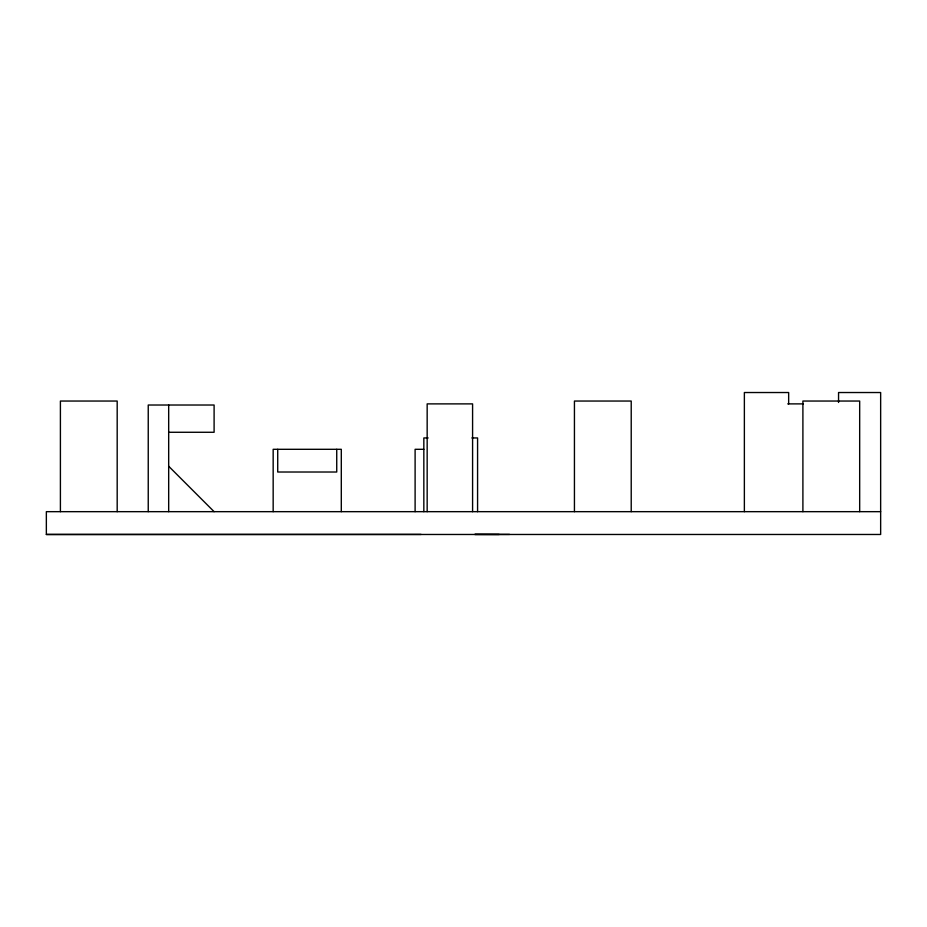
<?xml version="1.0" encoding="UTF-8"?>
<svg xmlns="http://www.w3.org/2000/svg" width="927" height="927" viewBox="0 0 927 927"><rect width="100%" height="100%" fill="white"/><g stroke="black" fill="none" stroke-linecap="round" stroke-linejoin="round"><path stroke-width="1.39" d="M787.765 403.882L803.373 403.882M168.679 432.272L214.102 432.272L214.102 405.018L148.239 405.018L148.239 511.669M428.147 437.95L423.836 437.95L423.836 511.669M471.924 437.95L477.579 437.95L477.579 511.669M423.836 449.305L415.111 449.305L415.111 511.669M880.65 511.669L46.35 511.669L46.35 534.473L880.65 534.473L880.65 392.527L838.553 392.527L838.553 402.457M46.35 534.473L421.09 534.427M509.526 534.415L474.763 534.415L499.155 534.473M168.679 466.246L214.102 511.669M859.677 511.669L859.677 401.043L802.898 401.043L802.898 511.669M788.657 403.882L788.657 392.527L744.369 392.527L744.369 511.669M631.217 511.669L631.217 401.043L574.439 401.043L574.439 511.669M472.585 511.669L472.585 403.882L427.162 403.882L427.162 511.669M341.298 511.669L341.298 449.305L273.164 449.305L273.164 511.669M336.733 449.305L336.733 472.017L277.718 472.017L277.718 449.305M168.679 405.018L168.679 511.669M117.184 511.669L117.184 401.043L60.406 401.043L60.406 511.669"/></g></svg>
